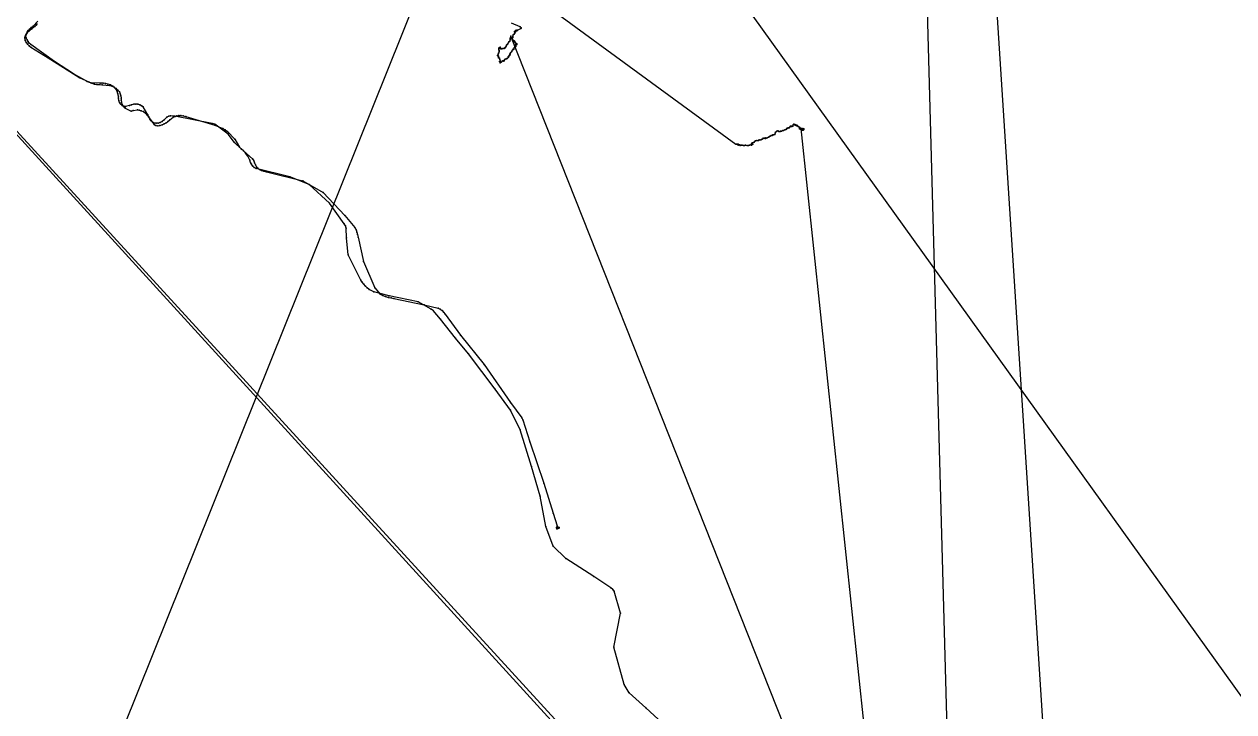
# Model space of a CAD drawing. Header units: metres. Extents: x 533996 to 558759, y 1823984 to 1869097.
# Drawn here: x 545317 to 553429, y 1841933 to 1846540 of the extents above; entities that cross this region are included whole.
import ezdxf

# ---------------------------------------------------------------- set-up
doc = ezdxf.new("R2010")
doc.units = ezdxf.units.M
doc.header["$MEASUREMENT"] = 0
doc.layers.add('Unknown Line Type', color=7, linetype='Continuous')
doc.layers.add('Unknown Point Feature', color=7, linetype='Continuous')

msp = doc.modelspace()

# ---------------------------------------------------------------- linework, layer by layer
at = {"layer": 'Unknown Line Type', "color": 4, "true_color": 0x00ffff}
for points in [[(558442.5, 1835128.9, 298.6), (534041.3, 1869090, 422.6)], [(536144.3, 1855925, 772.6), (550089.9, 1845735.2, 750.5), (550095.4, 1845737.3, 756.2), (550097.5, 1845735.6, 757.7), (550101.3, 1845735.6, 761), (550104.8, 1845735.5, 762.9), (550105.5, 1845729.9, 764.4), (550113.1, 1845731.5, 767.3), (550118, 1845728.1, 769.2), (550122.4, 1845729, 771.1), (550128.6, 1845730, 775.4), (550132.1, 1845729, 780.2), (550139.9, 1845727.2, 781.7), (550147.8, 1845728.2, 784.6), (550154.3, 1845729.6, 787), (550164.9, 1845728, 788.4), (550174.1, 1845726.7, 791.8), (550181.4, 1845728.6, 793.7), (550190.3, 1845730.7, 797.5), (550193.7, 1845733.9, 802.4), (550202.7, 1845735.3, 805.2), (550196.8, 1845742.5, 812), (550193.8, 1845737.4, 816.3), (550195, 1845730.6, 823), (550195.3, 1845730.3, 824), (550198.5, 1845734.8, 821.1), (550198.8, 1845741.5, 819.2), (550201.6, 1845745.7, 819.2), (550212, 1845750.7, 823), (550215.1, 1845753.4, 827.8), (550221.9, 1845758.6, 830.7), (550230.8, 1845761.8, 833.1), (550240.6, 1845760.5, 835), (550246.5, 1845765.3, 841.8), (550255.9, 1845765.5, 845.6), (550261.7, 1845768.3, 848), (550265.1, 1845769.6, 849.9), (550271.8, 1845776.2, 854.8), (550277, 1845775.1, 860), (550285.8, 1845778.8, 864.8), (550289.8, 1845776.9, 867.2), (550289.2, 1845774.7, 871.6), (550289, 1845776.3, 874.9), (550291.7, 1845776.2, 875.9), (550299.8, 1845778.1, 877.8), (550308.1, 1845783.4, 878.8), (550312, 1845786.2, 886), (550315.8, 1845786.8, 888.9), (550318.8, 1845789, 893.2), (550326, 1845793.3, 896.1), (550332.7, 1845794, 897.5), (550336.5, 1845799.9, 900.9), (550342.3, 1845798.9, 901.4), (550349.8, 1845802.1, 903.8), (550352.6, 1845810, 908.1), (550354.3, 1845816, 911.5), (550363.1, 1845823.3, 914.3), (550370, 1845825.1, 917.2), (550374.8, 1845824, 918.2), (550378.2, 1845821.3, 918.2), (550386.4, 1845820.8, 918.2), (550388.5, 1845823.8, 920.1), (550395.8, 1845824, 921.1), (550404.2, 1845827.3, 918.7), (550409.8, 1845828.9, 918.2), (550418.5, 1845831.8, 920.1), (550425.1, 1845835.2, 919.6), (550428.9, 1845837.9, 921.1), (550433.9, 1845842.6, 924.9), (550440.2, 1845845.1, 928.3), (550438.1, 1845843.2, 933.6), (550446.3, 1845846.8, 934.5), (550452.1, 1845850.1, 937.4), (550456.7, 1845855.9, 940.8), (550462.5, 1845854.8, 942.7), (550464.7, 1845854.8, 942.7), (550463.8, 1845856.3, 944.6), (550461.7, 1845855.9, 947), (550463.5, 1845856, 946.6), (550469.1, 1845856.2, 949), (550471.8, 1845857.9, 949.4), (550472.4, 1845859.5, 949), (550474.1, 1845866.2, 951.8), (550477.3, 1845870.2, 953.3), (550482.5, 1845868.7, 955.2), (550484.6, 1845868.7, 956.2), (550487.1, 1845864.3, 956.2), (550489.1, 1845866.7, 956.7), (550494.6, 1845862.4, 958.1), (550498.6, 1845862.9, 958.6), (550501, 1845861.6, 960.5), (550498.2, 1845859.8, 958.6), (550504.4, 1845857, 960), (550505.6, 1845856.9, 960.5), (550508.7, 1845852.2, 961.5), (550516.8, 1845849.3, 962.4), (550524.1, 1845843.8, 963.4), (550525.6, 1845842.8, 963.9), (550531.1, 1845839.4, 964.3), (550533.3, 1845834.5, 965.3), (550531.9, 1845837.1, 962.9), (550532.5, 1845837.2, 962.9), (550532.3, 1845836.1, 961.5), (550535.5, 1845837.7, 960.5), (550533.3, 1845836.4, 958.1), (550532.8, 1845836.2, 962.4), (550533.7, 1845837.4, 962.9), (550537.7, 1845840.8, 962.9), (550538.4, 1845840.4, 962.9), (550545.2, 1845838.9, 963.4), (550544.6, 1845835.3, 963.4), (550540.8, 1845830.6, 962.9), (550537.9, 1845830.8, 962.9), (550535.6, 1845830.5, 962.9), (550526.3, 1845832.6, 964.3), (550516.3, 1845838.9, 963.9), (550517.2, 1845842.2, 964.8), (550519.9, 1845841.3, 964.8), (550522.9, 1845840.6, 965.3), (550523.5, 1845840.4, 965.8), (550524, 1845840, 965.8), (550523.9, 1845839.9, 965.3), (550520.6, 1845842.3, 965.8), (550521.4, 1845842.7, 964.8), (550524.2, 1845842.2, 965.3), (550521.3, 1845841.8, 964.3), (550520.2, 1845840.6, 965.8), (550520, 1845840.3, 964.8), (550519.1, 1845840.8, 966.3), (550519.7, 1845841.5, 964.3), (550520.9, 1845842.4, 964.8), (550521.9, 1845841.6, 964.3), (550521.9, 1845841.5, 962.4), (550521.9, 1845842.3, 961.5), (550522.6, 1845841.6, 962.9), (550522.6, 1845842.2, 961.9), (550522.5, 1845841.4, 962.4), (550522.3, 1845841, 963.4), (550524.1, 1845840.2, 963.9), (550524.8, 1845840.4, 964.8), (551246.4, 1839005.9, 961)], [(539005.1, 1852659.7, 613), (551571.7, 1838939.3, 400.5)], [(551357.7, 1839129.4, 400), (539007.3, 1852656.4, 604.8)], [(551695.9, 1848840.4, 539), (553294.3, 1824054.2, 442.3)], [(551584.8, 1838962.9, 409.7), (551324.1, 1848508.2, 425)], [(548045.7, 1846963.5, 480.3), (543125.2, 1834730.5, 210.2)], [(545403.8, 1846545.5, 504.8), (545396.4, 1846534.6, 504.4), (545387.4, 1846525.7, 504.4), (545377.8, 1846517.1, 504.4), (545368.1, 1846509.1, 504.4), (545337.3, 1846481.4, 503.9), (545332, 1846475.3, 503.9), (545327.6, 1846468.2, 503.4), (545324.2, 1846460.4, 503.4), (545322.1, 1846452, 503.4), (545321.1, 1846442.1, 503.4), (545323.2, 1846430.8, 503.4), (545329.7, 1846418.1, 503.4), (545338.7, 1846406.7, 503.4), (545349.6, 1846396.2, 502.9), (545360.8, 1846386.6, 502.4), (545476.5, 1846315, 502), (545689.7, 1846181, 502), (545770.8, 1846144, 502.4), (545787.4, 1846139, 502.4), (545804.8, 1846136.4, 502.4), (545821.8, 1846135.2, 502), (545839.2, 1846134.7, 501.5), (545891, 1846130.2, 501.5), (545906.6, 1846125.2, 501), (545920.8, 1846117.6, 500.5), (545933.8, 1846108.3, 500), (545945.5, 1846097.9, 500), (545955, 1846086.6, 500), (545961.3, 1846073.9, 499.5), (545964.8, 1846060.1, 499.5), (545966.3, 1846045.5, 499.5), (545967.2, 1846030.8, 499.5), (545968.9, 1846016.7, 500), (545972.5, 1846004.3, 499.5), (545978.2, 1845994, 499.5), (545985.6, 1845985.6, 499.5), (545993.4, 1845978.2, 499.5), (546033.9, 1845957.5, 499.1), (546046.9, 1845961.4, 498.6), (546076.4, 1845967.1, 497.6), (546088.3, 1845964.5, 497.1), (546101.2, 1845959.7, 496.7), (546116.8, 1845954.3, 495.7), (546129.2, 1845944.2, 494.7), (546139.9, 1845931.9, 493.8), (546150.4, 1845919.4, 493.3), (546160.1, 1845906.2, 492.3), (546189.2, 1845869.1, 490.9), (546200.7, 1845861.9, 490.4), (546213.5, 1845859.5, 490.4), (546227.4, 1845861.7, 489.9), (546241.3, 1845865.4, 489.5), (546255.1, 1845871.8, 489), (546268.4, 1845879.3, 488.5), (546280.8, 1845889.1, 488), (546292.5, 1845899.5, 487.5), (546316.9, 1845917, 486.6), (546329.1, 1845922.5, 486.6), (546341.4, 1845926.2, 486.1), (546354.2, 1845928.4, 486.1), (546367.5, 1845929.4, 486.1), (546383, 1845927.2, 486.6), (546400, 1845922.7, 486.6), (546595.6, 1845863.5, 490.4), (546648.2, 1845842.1, 490.4), (546664.8, 1845831.9, 490.9), (546680.2, 1845820.6, 490.9), (546728.6, 1845769.9, 489.9), (546761.8, 1845715.7, 489.5), (546772.4, 1845704.7, 489.5), (546847.2, 1845638.7, 489.5), (546856.2, 1845625.6, 489.5), (546862.2, 1845611.7, 489), (546867.8, 1845597.6, 489), (546874.8, 1845585, 489), (546884, 1845574.6, 488.5), (546895.6, 1845566.6, 488.5), (546909.1, 1845560.1, 488.5), (546924.7, 1845555.3, 488.5), (546942.1, 1845551.7, 488.5), (547186.5, 1845491, 489.5), (547321.2, 1845411.3, 490.9), (547468, 1845258.8, 488.5), (547535.2, 1845177.9, 486.6), (547542.4, 1845162.5, 486.6), (547547.7, 1845147.2, 486.6), (547551.9, 1845131, 486.1), (547555.4, 1845114.1, 486.1), (547592.9, 1844950.2, 484.6), (547667.9, 1844774.1, 487), (547705.1, 1844731.6, 487.5), (547722.2, 1844722.8, 487.5), (547740.5, 1844715.6, 487.5), (547759.3, 1844709.9, 488), (547777.8, 1844705.9, 488), (547796.2, 1844702.4, 488), (547998.1, 1844659.5, 490.4), (548092.1, 1844638.2, 490.9), (548107, 1844631.3, 490.9), (548119, 1844622.3, 490.9), (548129.8, 1844610.9, 490.9), (548140, 1844597.9, 490.4), (548243, 1844456.2, 489.5), (548400.8, 1844260.1, 491.4), (548578.3, 1844005.8, 499.1), (548653.4, 1843902.5, 498.6), (548661, 1843889.6, 498.6), (548706.9, 1843742, 497.6), (548800.7, 1843465.1, 495.7), (548864, 1843264.5, 495.7), (548890.9, 1843178.4, 498.1), (548896.1, 1843160.9, 501.5), (548895.3, 1843166.5, 514.4), (548896.5, 1843167, 517.8), (548897.2, 1843165.9, 522.1), (548897.2, 1843164.9, 521.7), (548895.8, 1843163.6, 521.2), (548894, 1843163.3, 522.1), (548894, 1843163.5, 519.2), (548895.1, 1843164.1, 520.2), (548894.6, 1843163.3, 521.2), (548896.6, 1843163.8, 517.8), (548895.3, 1843164.9, 519.7), (548893.3, 1843166, 520.2), (548894, 1843163.7, 522.1), (548894.5, 1843164.4, 521.7), (548894.9, 1843163.8, 523.1), (548893, 1843164.5, 524.1), (548896.2, 1843163.9, 527.9), (548897.4, 1843164.5, 524.5), (548895.3, 1843164.6, 517.3), (548895.9, 1843164.3, 514.9), (548893.1, 1843163.5, 510.6), (548895.4, 1843164.9, 507.7), (548897.1, 1843165.4, 508.2), (548896.7, 1843164.7, 509.6), (548897.2, 1843165.5, 508.2), (548896.6, 1843165.3, 508.7), (548897.2, 1843165.5, 513), (548899.3, 1843166, 515.4), (548898.9, 1843165.4, 517.8), (548897.7, 1843166, 519.2), (548897.6, 1843165.1, 521.2), (548898.6, 1843164.7, 519.7), (548900.1, 1843164.7, 521.2), (548903, 1843163.6, 523.1), (548905.4, 1843164.4, 523.6), (548904.8, 1843165.4, 523.6), (548903.2, 1843164.6, 525), (548905.1, 1843165.4, 524.5), (548905.5, 1843167.4, 521.2), (548901.6, 1843165.4, 520.2), (548899.7, 1843165.6, 517.8), (548900.3, 1843166.5, 516.8), (548899.7, 1843166.9, 518.3), (548901.4, 1843167, 519.2), (548900.2, 1843167, 518.3), (548899.5, 1843166.9, 517.3), (548900.1, 1843167.6, 516.4), (548894.1, 1843166.6, 516.8), (548889.3, 1843168.2, 516.4), (548894.3, 1843167.3, 514.4), (548893.9, 1843166.2, 515.9), (548896.6, 1843165.4, 516.4), (548893.8, 1843164.4, 516.8), (548894.1, 1843164.8, 517.8), (548893.2, 1843164.6, 519.7), (548894.7, 1843164.4, 520.2), (548897.8, 1843164.8, 521.7), (548894, 1843164.1, 522.1), (548892.2, 1843165.9, 522.1), (548891.3, 1843166.3, 523.6), (548895.3, 1843164.5, 523.6), (548900.1, 1843165.8, 525.5), (548905.1, 1843165.5, 531.3), (548901.8, 1843164.4, 531.3), (548902.6, 1843166.1, 530.3), (548900, 1843165.9, 529.3), (548903.9, 1843167.6, 528.9), (548899.9, 1843165.4, 527.9), (548895.4, 1843165.8, 526.5), (548894.8, 1843165.5, 524.5), (548896.4, 1843167, 524.1), (548897.4, 1843167.6, 525), (548896.6, 1843167.5, 527.4), (548894.6, 1843165.9, 525.5), (548891.8, 1843165.6, 522.6), (548892.2, 1843166.6, 524.1), (548894.9, 1843165.7, 524.5), (548893.1, 1843166.2, 521.7), (548896.1, 1843164.9, 523.1), (548895.1, 1843167.7, 521.2), (548893.9, 1843168.9, 520.2), (548895.1, 1843168.4, 517.8), (548897.4, 1843166, 520.7), (548898.7, 1843166.1, 521.7), (548899.6, 1843166.4, 517.3), (548897.7, 1843166.3, 516.8), (548895.6, 1843165.3, 519.7), (548896, 1843164.8, 517.3), (548895.6, 1843165.1, 515.4), (548894.1, 1843164.1, 515.4), (548895.3, 1843165.3, 515.9), (548893.4, 1843165.3, 513.5), (548889.9, 1843165.1, 513), (548886, 1843164.8, 513), (548888, 1843165.9, 514.4), (548886, 1843165.3, 513), (548891.2, 1843165.9, 511.6), (548896.2, 1843168.4, 513.5), (548895.6, 1843168.7, 513.5), (548895.7, 1843167.7, 514.9), (548894.9, 1843169, 514.4), (548892.9, 1843168.8, 514), (548895.6, 1843169.1, 505.8), (548893.4, 1843170.9, 503.9), (548889.1, 1843170.8, 504.8), (548893.5, 1843168.5, 504.8), (548893.7, 1843168.8, 505.3), (548893, 1843168.1, 508.2), (548893.1, 1843167.5, 509.2), (548892.7, 1843168.1, 507.2), (548889.9, 1843167.8, 509.2), (548890.4, 1843167.4, 513), (548890, 1843166.9, 512.5), (548891.8, 1843167.8, 510.1), (548893.8, 1843166.6, 511.6), (548895, 1843167.6, 509.2), (548893.8, 1843166, 511.6), (548897.3, 1843167, 510.6), (548898.7, 1843168.5, 504.4), (548902.9, 1843164.9, 508.2), (548900.5, 1843167.6, 501), (548897.8, 1843169.4, 486.1), (548902.2, 1843165, 494.3), (548900.6, 1843165.6, 498.1), (548898.2, 1843167.1, 499.5), (548895.7, 1843168.5, 506.3), (548893.4, 1843167.7, 510.6), (548892, 1843168.2, 517.3), (548891.6, 1843166.4, 522.6), (548890.1, 1843166.6, 530.8), (548889.1, 1843162, 526.9), (548889.4, 1843164.4, 530.3), (548891.5, 1843164.3, 532.2), (548891.6, 1843164.3, 532.2), (548889.3, 1843163.6, 531.3), (548892.9, 1843162.9, 527.9), (548891.2, 1843164.8, 526.9), (548891.4, 1843159.1, 526.9), (548891.5, 1843162.4, 527.9), (548889.5, 1843159.1, 525.5), (548890.2, 1843163.4, 527.9), (548891, 1843163.5, 528.4), (548889.7, 1843162.9, 527.4), (548889.7, 1843161.1, 526), (548892.6, 1843164, 526.5), (548891.9, 1843166.1, 527.4), (548889.6, 1843166.5, 526.5), (548887.2, 1843167.6, 524.5), (548889.1, 1843165.5, 528.4), (548892.1, 1843163.1, 528.4), (548891.4, 1843166.9, 524.1), (548892.7, 1843165.6, 523.1), (548892.2, 1843166.2, 522.1), (548894.6, 1843164.6, 519.2), (548891.3, 1843165.8, 519.7), (548890.1, 1843165.9, 516.8), (548892.5, 1843166.1, 513.5), (548893.9, 1843164.9, 511.6), (548893.2, 1843165.2, 516.4), (548889.7, 1843166.2, 516.4), (548890.8, 1843166.5, 514.4), (548889.3, 1843168.5, 513.5), (548891, 1843167.9, 514.4), (548894, 1843165.9, 516.4), (548892.8, 1843164.8, 520.2), (548892.3, 1843167.8, 516.8), (548893.2, 1843166.9, 515.4), (548892.9, 1843165.5, 519.7)], [(549679.8, 1841780.6, 925.9), (549484.8, 1841959.5, 924.5), (549373.3, 1842060.7, 924), (549340.4, 1842115, 924), (549270.3, 1842366.4, 923), (549314.8, 1842592.8, 810), (549273.8, 1842741.1, 770.2), (549263.7, 1842751.9, 769.7), (549251.8, 1842762.5, 769.7), (549135.9, 1842840.1, 712), (548949.2, 1842960.6, 651.4), (548863.8, 1843043.5, 646.6), (548815.9, 1843175.3, 635.6), (548776.4, 1843377.5, 619.7), (548718.8, 1843577.1, 601.9), (548641.9, 1843822.3, 588.5), (548577.5, 1843953.5, 582.2), (548474.6, 1844093.8, 576.9), (548295.9, 1844332.4, 572.1), (548209.9, 1844436.2, 565.9), (548108.8, 1844562.8, 562), (548059.3, 1844622.5, 561.1), (548046.8, 1844631.7, 560.6), (547958.7, 1844679.6, 560.6), (547765.1, 1844720.1, 558.7), (547661.6, 1844746.3, 556.7), (547630.8, 1844763.1, 556.3), (547617.8, 1844773.5, 555.8), (547605.5, 1844785.2, 555.3), (547594.1, 1844798, 555.3), (547583.6, 1844811.5, 555.8), (547574, 1844825.4, 555.3), (547490.1, 1844994.3, 554.8), (547479.1, 1845107.9, 550.5), (547477.1, 1845174.3, 548.1), (547470.5, 1845188.5, 547.6), (547462.5, 1845203.3, 547.1), (547363.7, 1845340.5, 539.4), (547228.8, 1845466.8, 533.7), (547099.2, 1845516.4, 530.3), (546873.1, 1845572.8, 527.4), (546860, 1845580.7, 526.9), (546849.4, 1845589.9, 526.5), (546841.6, 1845601.3, 526), (546835.1, 1845614.1, 526), (546830.2, 1845628.4, 525.5), (546817.1, 1845655.7, 525), (546808.4, 1845668.1, 524.5), (546798.3, 1845680.2, 524.5), (546786.6, 1845691.9, 524.1), (546774.3, 1845703.2, 523.6), (546726.7, 1845748.5, 522.6), (546684.7, 1845804.1, 521.7), (546595.4, 1845869.6, 520.2), (546576.3, 1845874.3, 520.2), (546326.2, 1845924.9, 517.8), (546298.8, 1845926.2, 517.3), (546285.9, 1845923.4, 516.8), (546273.7, 1845916.8, 516.8), (546252.5, 1845897.9, 516.4), (546241.3, 1845888.3, 516.4), (546228.9, 1845881.5, 515.9), (546215.9, 1845877.1, 515.9), (546202.1, 1845875.9, 515.9), (546189, 1845877.7, 515.4), (546177.6, 1845883.2, 514.9), (546167.9, 1845892.7, 514.9), (546160.1, 1845904.7, 514.4), (546153.6, 1845918.5, 514), (546147, 1845932.8, 514), (546113.7, 1845985.5, 513.5), (546103.1, 1845994.2, 513.5), (546091.4, 1846000.7, 513.5), (546078.6, 1846004.3, 513.5), (546065.2, 1846005.4, 513), (546051.4, 1846003.6, 513), (546037.1, 1845999.6, 513), (546022.9, 1845995.1, 513), (545996.5, 1845988.8, 513), (545984.6, 1845989.8, 513), (545973.9, 1845995.1, 513), (545964.2, 1846004.5, 512.5), (545957, 1846016.2, 512.5), (545952.5, 1846029.4, 512), (545950.1, 1846043.6, 512), (545948.3, 1846058.6, 512), (545945.6, 1846073.9, 511.6), (545940.5, 1846088.7, 511.6), (545932.9, 1846102.3, 511.1), (545910.4, 1846126, 511.1), (545894.9, 1846133.1, 511.1), (545878.5, 1846138.8, 510.6), (545862.2, 1846142.2, 510.6), (545846.5, 1846144, 510.6), (545831.2, 1846144.9, 510.1), (545763.5, 1846148, 509.6), (545751.5, 1846151, 509.6), (545740.1, 1846155.6, 509.6), (545646.9, 1846207.7, 508.7), (545520.9, 1846289.5, 508.2), (545361.5, 1846403.9, 507.7), (545351.2, 1846413.6, 507.2), (545342.6, 1846424.4, 507.2), (545335.7, 1846435.9, 507.2), (545330.9, 1846448.4, 506.8), (545328.9, 1846461.4, 506.8), (545330.6, 1846473.9, 506.8), (545335.9, 1846485.9, 506.8), (545343.7, 1846496.9, 506.8), (545353.3, 1846507.2, 506.3), (545364.3, 1846517.2, 506.3), (545375.9, 1846527.6, 506.3), (545408.4, 1846559.6, 506.3)], [(551571.4, 1838918.5, 423.6), (548580.4, 1846459.8, 461.1), (548576, 1846446.6, 514), (548576.9, 1846443.2, 510.6), (548576.8, 1846440, 505.3), (548576.3, 1846436.1, 502), (548574.9, 1846434.6, 501), (548572.8, 1846426.8, 498.6), (548567, 1846421.3, 498.1), (548564.1, 1846417.6, 497.6), (548559.7, 1846408.7, 497.6), (548554.7, 1846404.3, 498.1), (548551.5, 1846399, 498.6), (548548.7, 1846393.3, 498.1), (548546.4, 1846387.5, 497.6), (548544.4, 1846385.2, 496.7), (548541.8, 1846381.4, 496.7), (548541.2, 1846380.7, 496.7), (548536.3, 1846377.4, 495.7), (548534.5, 1846377.3, 496.7), (548534.7, 1846378.1, 497.6), (548527.1, 1846378.2, 497.6), (548520.5, 1846375.7, 496.2), (548516.2, 1846376.3, 496.2), (548513.2, 1846374.6, 496.2), (548509.1, 1846381.3, 495.2), (548508.8, 1846385.6, 494.3), (548508.7, 1846385.7, 495.2), (548503.8, 1846381.8, 492.8), (548502.9, 1846381.6, 492.3), (548500.4, 1846378.6, 490.9), (548500.4, 1846376.7, 490.9), (548499.1, 1846373.3, 490.9), (548499.1, 1846368.9, 489), (548501.5, 1846363.9, 489.9), (548501.8, 1846358.3, 490.4), (548499.1, 1846348.3, 490.4), (548498.7, 1846345.8, 490.4), (548494.9, 1846339.1, 490.4), (548492.2, 1846330.1, 489.9), (548491.8, 1846330.1, 490.4), (548492.5, 1846330.5, 489.9), (548494.2, 1846328.5, 490.4), (548497.1, 1846326.5, 490.4), (548498, 1846322.4, 489.9), (548498.7, 1846314.2, 489.5), (548498.2, 1846314.3, 489.9), (548503.5, 1846311.9, 489.5), (548507.3, 1846304.5, 489), (548507.4, 1846304.5, 489), (548507.7, 1846293.1, 489.9), (548503.9, 1846289.5, 488), (548508, 1846288.6, 487.5), (548507.7, 1846280.9, 487.5), (548511.7, 1846284, 485.1), (548514.9, 1846286.8, 485.1), (548515.5, 1846286.3, 486.1), (548512, 1846283.2, 490.9), (548523.2, 1846293.3, 491.9), (548526.1, 1846293.6, 489.9), (548533.8, 1846293.2, 488), (548534.9, 1846296.4, 488), (548541, 1846302.6, 487), (548542.6, 1846304.8, 487.5), (548550, 1846307.3, 489), (548552.1, 1846308.3, 489), (548553.9, 1846310, 489), (548556.2, 1846311.3, 489.5), (548561.4, 1846317.6, 490.9), (548562.9, 1846321, 490.4), (548564.5, 1846320.2, 491.4), (548564.5, 1846323, 491.4), (548570.2, 1846328.5, 490.9), (548569.8, 1846331.3, 491.9), (548573.8, 1846338.5, 491.9), (548574.1, 1846338.4, 491.9), (548574.8, 1846333.9, 492.3), (548573.4, 1846337.3, 494.3), (548572.8, 1846338.9, 494.7), (548576.5, 1846344.3, 495.2), (548581.1, 1846351, 495.2), (548586.6, 1846357.1, 495.7), (548586.3, 1846358.6, 496.7), (548588.1, 1846359.7, 497.6), (548593.9, 1846367.6, 501.5), (548595.9, 1846372.2, 501.5), (548601, 1846371.9, 500.5), (548599.6, 1846373.3, 500.5), (548602.5, 1846381.1, 502), (548604.5, 1846384.9, 502.4), (548608.7, 1846388.8, 503.9), (548607.8, 1846391.7, 505.8), (548611.7, 1846396, 508.2), (548613.2, 1846394.9, 508.2), (548613.3, 1846390.1, 506.8), (548613.8, 1846390.2, 506.3), (548614.3, 1846391.9, 505.8), (548610.5, 1846397, 505.8), (548612.2, 1846402.4, 507.2), (548614.1, 1846403.4, 507.7), (548619.1, 1846404.8, 507.7), (548620.5, 1846405, 506.8), (548618.9, 1846404.6, 505.8), (548621.6, 1846408.1, 506.3), (548618.5, 1846408.8, 506.3), (548616.5, 1846410.5, 506.3), (548613.7, 1846412.3, 506.3), (548610.3, 1846419.1, 506.8), (548608.5, 1846418.3, 506.8), (548604.6, 1846421.5, 506.3), (548604.7, 1846425.6, 504.8), (548605.2, 1846426.6, 503.4), (548604.9, 1846426.5, 503.4), (548602.1, 1846428, 505.3), (548597.4, 1846430.7, 505.8), (548590.3, 1846436.3, 505.8), (548591.1, 1846438.1, 505.3), (548589.1, 1846445.6, 506.3), (548588.5, 1846447.7, 506.8), (548585, 1846448.5, 510.1), (548588.7, 1846445.6, 512), (548592.2, 1846448.2, 512.5), (548593.1, 1846450.1, 512.5), (548593.1, 1846454, 513), (548594.7, 1846458.9, 514), (548595.9, 1846468.7, 512), (548596.1, 1846469, 511.6), (548602, 1846473, 510.1), (548605.7, 1846477.8, 511.6), (548607, 1846480, 512.5), (548609, 1846486, 512.5), (548605.2, 1846491, 512.5), (548605.4, 1846491.3, 512), (548605.5, 1846489.6, 511.6), (548610.6, 1846488.7, 512.5), (548610.1, 1846488.6, 513.5), (548608.5, 1846489.7, 514), (548612.6, 1846496.4, 518.8), (548615.6, 1846499.8, 519.2), (548616.3, 1846499.5, 519.7), (548620.5, 1846498.3, 520.2), (548621.2, 1846495.2, 523.6), (548624.2, 1846499.6, 526), (548648.5, 1846512.2, 522.6), (548649.6, 1846513.4, 518.3), (548650.1, 1846514.5, 520.7), (548649.4, 1846516, 524.5), (548643.5, 1846523.2, 524.5), (548583.8, 1846547.1, 522.6)]]:
    msp.add_polyline3d(points, dxfattribs=at)
at = {"layer": 'Unknown Point Feature'}
for p in [(545396.4, 1846534.6, 504.4), (545322.1, 1846452, 503.4), (545324.2, 1846460.4, 503.4), (545327.6, 1846468.2, 503.4), (545328.9, 1846461.4, 506.8), (545330.6, 1846473.9, 506.8), (545330.9, 1846448.4, 506.8), (545332, 1846475.3, 503.9), (545335.9, 1846485.9, 506.8), (545337.3, 1846481.4, 503.9), (545343.7, 1846496.9, 506.8), (545353.3, 1846507.2, 506.3), (545364.3, 1846517.2, 506.3), (545368.1, 1846509.1, 504.4), (545375.9, 1846527.6, 506.3), (545377.8, 1846517.1, 504.4), (545387.4, 1846525.7, 504.4), (548580.4, 1846459.8, 461.1), (548585, 1846448.5, 510.1), (548588.5, 1846447.7, 506.8), (548592.2, 1846448.2, 512.5), (548593.1, 1846454, 513), (548593.1, 1846450.1, 512.5), (548594.7, 1846458.9, 514), (548595.9, 1846468.7, 512), (548596.1, 1846469, 511.6), (548602, 1846473, 510.1), (548605.2, 1846491, 512.5), (548605.4, 1846491.3, 512), (548605.5, 1846489.6, 511.6), (548605.7, 1846477.8, 511.6), (548607, 1846480, 512.5), (548608.5, 1846489.7, 514), (548609, 1846486, 512.5), (548610.1, 1846488.6, 513.5), (548610.6, 1846488.7, 512.5), (548612.6, 1846496.4, 518.8), (548615.6, 1846499.8, 519.2), (548616.3, 1846499.5, 519.7), (548620.5, 1846498.3, 520.2), (548621.2, 1846495.2, 523.6), (548624.2, 1846499.6, 526), (548643.5, 1846523.2, 524.5), (548648.5, 1846512.2, 522.6), (548649.4, 1846516, 524.5), (548649.6, 1846513.4, 518.3), (548650.1, 1846514.5, 520.7), (545321.1, 1846442.1, 503.4), (545323.2, 1846430.8, 503.4), (545329.7, 1846418.1, 503.4), (545335.7, 1846435.9, 507.2), (545338.7, 1846406.7, 503.4), (545342.6, 1846424.4, 507.2), (545349.6, 1846396.2, 502.9), (545351.2, 1846413.6, 507.2), (545360.8, 1846386.6, 502.4), (545361.5, 1846403.9, 507.7), (548499.1, 1846373.3, 490.9), (548499.1, 1846368.9, 489), (548500.4, 1846378.6, 490.9), (548500.4, 1846376.7, 490.9), (548502.9, 1846381.6, 492.3), (548503.8, 1846381.8, 492.8), (548508.7, 1846385.7, 495.2), (548508.8, 1846385.6, 494.3), (548509.1, 1846381.3, 495.2), (548513.2, 1846374.6, 496.2), (548516.2, 1846376.3, 496.2), (548520.5, 1846375.7, 496.2), (548527.1, 1846378.2, 497.6), (548534.5, 1846377.3, 496.7), (548534.7, 1846378.1, 497.6), (548536.3, 1846377.4, 495.7), (548541.2, 1846380.7, 496.7), (548541.8, 1846381.4, 496.7), (548544.4, 1846385.2, 496.7), (548546.4, 1846387.5, 497.6), (548548.7, 1846393.3, 498.1), (548551.5, 1846399, 498.6), (548554.7, 1846404.3, 498.1), (548559.7, 1846408.7, 497.6), (548564.1, 1846417.6, 497.6), (548567, 1846421.3, 498.1), (548572.8, 1846426.8, 498.6), (548574.9, 1846434.6, 501), (548576, 1846446.6, 514), (548576.3, 1846436.1, 502), (548576.8, 1846440, 505.3), (548576.9, 1846443.2, 510.6), (548588.7, 1846445.6, 512), (548589.1, 1846445.6, 506.3), (548590.3, 1846436.3, 505.8), (548591.1, 1846438.1, 505.3), (548593.9, 1846367.6, 501.5), (548595.9, 1846372.2, 501.5), (548597.4, 1846430.7, 505.8), (548599.6, 1846373.3, 500.5), (548601, 1846371.9, 500.5), (548602.1, 1846428, 505.3), (548602.5, 1846381.1, 502), (548604.5, 1846384.9, 502.4), (548604.6, 1846421.5, 506.3), (548604.7, 1846425.6, 504.8), (548604.9, 1846426.5, 503.4), (548605.2, 1846426.6, 503.4), (548607.8, 1846391.7, 505.8), (548608.5, 1846418.3, 506.8), (548608.7, 1846388.8, 503.9), (548610.3, 1846419.1, 506.8), (548610.5, 1846397, 505.8), (548611.7, 1846396, 508.2), (548612.2, 1846402.4, 507.2), (548613.2, 1846394.9, 508.2), (548613.3, 1846390.1, 506.8), (548613.7, 1846412.3, 506.3), (548613.8, 1846390.2, 506.3), (548614.1, 1846403.4, 507.7), (548614.3, 1846391.9, 505.8), (548616.5, 1846410.5, 506.3), (548618.5, 1846408.8, 506.3), (548618.9, 1846404.6, 505.8), (548619.1, 1846404.8, 507.7), (548620.5, 1846405, 506.8), (548621.6, 1846408.1, 506.3), (545476.5, 1846315, 502), (545520.9, 1846289.5, 508.2), (548491.8, 1846330.1, 490.4), (548492.2, 1846330.1, 489.9), (548492.5, 1846330.5, 489.9), (548494.2, 1846328.5, 490.4), (548494.9, 1846339.1, 490.4), (548497.1, 1846326.5, 490.4), (548498, 1846322.4, 489.9), (548498.2, 1846314.3, 489.9), (548498.7, 1846345.8, 490.4), (548498.7, 1846314.2, 489.5), (548499.1, 1846348.3, 490.4), (548501.5, 1846363.9, 489.9), (548501.8, 1846358.3, 490.4), (548503.5, 1846311.9, 489.5), (548503.9, 1846289.5, 488), (548507.3, 1846304.5, 489), (548507.4, 1846304.5, 489), (548507.7, 1846293.1, 489.9), (548508, 1846288.6, 487.5), (548514.9, 1846286.8, 485.1), (548515.5, 1846286.3, 486.1), (548523.2, 1846293.3, 491.9), (548526.1, 1846293.6, 489.9), (548533.8, 1846293.2, 488), (548534.9, 1846296.4, 488), (548541, 1846302.6, 487), (548542.6, 1846304.8, 487.5), (548550, 1846307.3, 489), (548552.1, 1846308.3, 489), (548553.9, 1846310, 489), (548556.2, 1846311.3, 489.5), (548561.4, 1846317.6, 490.9), (548562.9, 1846321, 490.4), (548564.5, 1846323, 491.4), (548564.5, 1846320.2, 491.4), (548569.8, 1846331.3, 491.9), (548570.2, 1846328.5, 490.9), (548572.8, 1846338.9, 494.7), (548573.4, 1846337.3, 494.3), (548573.8, 1846338.5, 491.9), (548574.1, 1846338.4, 491.9), (548574.8, 1846333.9, 492.3), (548576.5, 1846344.3, 495.2), (548581.1, 1846351, 495.2), (548586.3, 1846358.6, 496.7), (548586.6, 1846357.1, 495.7), (548588.1, 1846359.7, 497.6), (545646.9, 1846207.7, 508.7), (548507.7, 1846280.9, 487.5), (548511.7, 1846284, 485.1), (548512, 1846283.2, 490.9), (545689.7, 1846181, 502), (545740.1, 1846155.6, 509.6), (545751.5, 1846151, 509.6), (545763.5, 1846148, 509.6), (545770.8, 1846144, 502.4), (545787.4, 1846139, 502.4), (545804.8, 1846136.4, 502.4), (545821.8, 1846135.2, 502), (545831.2, 1846144.9, 510.1), (545839.2, 1846134.7, 501.5), (545846.5, 1846144, 510.6), (545862.2, 1846142.2, 510.6), (545878.5, 1846138.8, 510.6), (545891, 1846130.2, 501.5), (545894.9, 1846133.1, 511.1), (545906.6, 1846125.2, 501), (545910.4, 1846126, 511.1), (545920.8, 1846117.6, 500.5), (545932.9, 1846102.3, 511.1), (545933.8, 1846108.3, 500), (545940.5, 1846088.7, 511.6), (545945.5, 1846097.9, 500), (545945.6, 1846073.9, 511.6), (545948.3, 1846058.6, 512), (545950.1, 1846043.6, 512), (545955, 1846086.6, 500), (545961.3, 1846073.9, 499.5), (545964.8, 1846060.1, 499.5), (545966.3, 1846045.5, 499.5), (545952.5, 1846029.4, 512), (545957, 1846016.2, 512.5), (545964.2, 1846004.5, 512.5), (545967.2, 1846030.8, 499.5), (545968.9, 1846016.7, 500), (545972.5, 1846004.3, 499.5), (545973.9, 1845995.1, 513), (545978.2, 1845994, 499.5), (545984.6, 1845989.8, 513), (545985.6, 1845985.6, 499.5), (545993.4, 1845978.2, 499.5), (545996.5, 1845988.8, 513), (546022.9, 1845995.1, 513), (546037.1, 1845999.6, 513), (546046.9, 1845961.4, 498.6), (546051.4, 1846003.6, 513), (546065.2, 1846005.4, 513), (546076.4, 1845967.1, 497.6), (546078.6, 1846004.3, 513.5), (546088.3, 1845964.5, 497.1), (546091.4, 1846000.7, 513.5), (546103.1, 1845994.2, 513.5), (546113.7, 1845985.5, 513.5), (546033.9, 1845957.5, 499.1), (546101.2, 1845959.7, 496.7), (546116.8, 1845954.3, 495.7), (546129.2, 1845944.2, 494.7), (546139.9, 1845931.9, 493.8), (546147, 1845932.8, 514), (546150.4, 1845919.4, 493.3), (546153.6, 1845918.5, 514), (546160.1, 1845906.2, 492.3), (546160.1, 1845904.7, 514.4), (546167.9, 1845892.7, 514.9), (546177.6, 1845883.2, 514.9), (546228.9, 1845881.5, 515.9), (546241.3, 1845888.3, 516.4), (546252.5, 1845897.9, 516.4), (546268.4, 1845879.3, 488.5), (546273.7, 1845916.8, 516.8), (546280.8, 1845889.1, 488), (546285.9, 1845923.4, 516.8), (546292.5, 1845899.5, 487.5), (546298.8, 1845926.2, 517.3), (546316.9, 1845917, 486.6), (546326.2, 1845924.9, 517.8), (546329.1, 1845922.5, 486.6), (546341.4, 1845926.2, 486.1), (546354.2, 1845928.4, 486.1), (546367.5, 1845929.4, 486.1), (546383, 1845927.2, 486.6), (546400, 1845922.7, 486.6), (546189, 1845877.7, 515.4), (546189.2, 1845869.1, 490.9), (546200.7, 1845861.9, 490.4), (546202.1, 1845875.9, 515.9), (546213.5, 1845859.5, 490.4), (546215.9, 1845877.1, 515.9), (546227.4, 1845861.7, 489.9), (546241.3, 1845865.4, 489.5), (546255.1, 1845871.8, 489), (546576.3, 1845874.3, 520.2), (546595.4, 1845869.6, 520.2), (546595.6, 1845863.5, 490.4), (546648.2, 1845842.1, 490.4), (546664.8, 1845831.9, 490.9), (546680.2, 1845820.6, 490.9), (546684.7, 1845804.1, 521.7), (550336.5, 1845799.9, 900.9), (550342.3, 1845798.9, 901.4), (550349.8, 1845802.1, 903.8), (550352.6, 1845810, 908.1), (550354.3, 1845816, 911.5), (550363.1, 1845823.3, 914.3), (550370, 1845825.1, 917.2), (550374.8, 1845824, 918.2), (550378.2, 1845821.3, 918.2), (550386.4, 1845820.8, 918.2), (550388.5, 1845823.8, 920.1), (550395.8, 1845824, 921.1), (550404.2, 1845827.3, 918.7), (550409.8, 1845828.9, 918.2), (550418.5, 1845831.8, 920.1), (550425.1, 1845835.2, 919.6), (550428.9, 1845837.9, 921.1), (550433.9, 1845842.6, 924.9), (550438.1, 1845843.2, 933.6), (550440.2, 1845845.1, 928.3), (550446.3, 1845846.8, 934.5), (550452.1, 1845850.1, 937.4), (550456.7, 1845855.9, 940.8), (550461.7, 1845855.9, 947), (550462.5, 1845854.8, 942.7), (550463.5, 1845856, 946.6), (550463.8, 1845856.3, 944.6), (550464.7, 1845854.8, 942.7), (550469.1, 1845856.2, 949), (550471.8, 1845857.9, 949.4), (550472.4, 1845859.5, 949), (550474.1, 1845866.2, 951.8), (550477.3, 1845870.2, 953.3), (550482.5, 1845868.7, 955.2), (550484.6, 1845868.7, 956.2), (550487.1, 1845864.3, 956.2), (550489.1, 1845866.7, 956.7), (550494.6, 1845862.4, 958.1), (550498.2, 1845859.8, 958.6), (550498.6, 1845862.9, 958.6), (550501, 1845861.6, 960.5), (550504.4, 1845857, 960), (550505.6, 1845856.9, 960.5), (550508.7, 1845852.2, 961.5), (550516.3, 1845838.9, 963.9), (550516.8, 1845849.3, 962.4), (550517.2, 1845842.2, 964.8), (550519.1, 1845840.8, 966.3), (550519.7, 1845841.5, 964.3), (550519.9, 1845841.3, 964.8), (550520, 1845840.3, 964.8), (550520.2, 1845840.6, 965.8), (550520.6, 1845842.3, 965.8), (550520.9, 1845842.4, 964.8), (550521.3, 1845841.8, 964.3), (550521.4, 1845842.7, 964.8), (550521.9, 1845842.3, 961.5), (550521.9, 1845841.6, 964.3), (550521.9, 1845841.5, 962.4), (550522.3, 1845841, 963.4), (550522.5, 1845841.4, 962.4), (550522.6, 1845842.2, 961.9), (550522.6, 1845841.6, 962.9), (550522.9, 1845840.6, 965.3), (550523.5, 1845840.4, 965.8), (550523.9, 1845839.9, 965.3), (550524, 1845840, 965.8), (550524.1, 1845843.8, 963.4), (550524.1, 1845840.2, 963.9), (550524.2, 1845842.2, 965.3), (550524.8, 1845840.4, 964.8), (550525.6, 1845842.8, 963.9), (550526.3, 1845832.6, 964.3), (550531.1, 1845839.4, 964.3), (550531.9, 1845837.1, 962.9), (550532.3, 1845836.1, 961.5), (550532.5, 1845837.2, 962.9), (550532.8, 1845836.2, 962.4), (550533.3, 1845836.4, 958.1), (550533.3, 1845834.5, 965.3), (550533.7, 1845837.4, 962.9), (550535.5, 1845837.7, 960.5), (550535.6, 1845830.5, 962.9), (550537.7, 1845840.8, 962.9), (550537.9, 1845830.8, 962.9), (550538.4, 1845840.4, 962.9), (550540.8, 1845830.6, 962.9), (550544.6, 1845835.3, 963.4), (550545.2, 1845838.9, 963.4), (546726.7, 1845748.5, 522.6), (546728.6, 1845769.9, 489.9), (550089.9, 1845735.2, 750.5), (550095.4, 1845737.3, 756.2), (550097.5, 1845735.6, 757.7), (550101.3, 1845735.6, 761), (550104.8, 1845735.5, 762.9), (550105.5, 1845729.9, 764.4), (550113.1, 1845731.5, 767.3), (550118, 1845728.1, 769.2), (550122.4, 1845729, 771.1), (550128.6, 1845730, 775.4), (550132.1, 1845729, 780.2), (550139.9, 1845727.2, 781.7), (550147.8, 1845728.2, 784.6), (550154.3, 1845729.6, 787), (550164.9, 1845728, 788.4), (550174.1, 1845726.7, 791.8), (550181.4, 1845728.6, 793.7), (550190.3, 1845730.7, 797.5), (550193.7, 1845733.9, 802.4), (550193.8, 1845737.4, 816.3), (550195, 1845730.6, 823), (550195.3, 1845730.3, 824), (550196.8, 1845742.5, 812), (550198.5, 1845734.8, 821.1), (550198.8, 1845741.5, 819.2), (550201.6, 1845745.7, 819.2), (550202.7, 1845735.3, 805.2), (550212, 1845750.7, 823), (550215.1, 1845753.4, 827.8), (550221.9, 1845758.6, 830.7), (550230.8, 1845761.8, 833.1), (550240.6, 1845760.5, 835), (550246.5, 1845765.3, 841.8), (550255.9, 1845765.5, 845.6), (550261.7, 1845768.3, 848), (550265.1, 1845769.6, 849.9), (550271.8, 1845776.2, 854.8), (550277, 1845775.1, 860), (550285.8, 1845778.8, 864.8), (550289, 1845776.3, 874.9), (550289.2, 1845774.7, 871.6), (550289.8, 1845776.9, 867.2), (550291.7, 1845776.2, 875.9), (550299.8, 1845778.1, 877.8), (550308.1, 1845783.4, 878.8), (550312, 1845786.2, 886), (550315.8, 1845786.8, 888.9), (550318.8, 1845789, 893.2), (550326, 1845793.3, 896.1), (550332.7, 1845794, 897.5), (546761.8, 1845715.7, 489.5), (546772.4, 1845704.7, 489.5), (546774.3, 1845703.2, 523.6), (546786.6, 1845691.9, 524.1), (546798.3, 1845680.2, 524.5), (546808.4, 1845668.1, 524.5), (546817.1, 1845655.7, 525), (546847.2, 1845638.7, 489.5), (546830.2, 1845628.4, 525.5), (546835.1, 1845614.1, 526), (546841.6, 1845601.3, 526), (546849.4, 1845589.9, 526.5), (546856.2, 1845625.6, 489.5), (546860, 1845580.7, 526.9), (546862.2, 1845611.7, 489), (546867.8, 1845597.6, 489), (546873.1, 1845572.8, 527.4), (546874.8, 1845585, 489), (546884, 1845574.6, 488.5), (546895.6, 1845566.6, 488.5), (546909.1, 1845560.1, 488.5), (546924.7, 1845555.3, 488.5), (546942.1, 1845551.7, 488.5), (547099.2, 1845516.4, 530.3), (547186.5, 1845491, 489.5), (547228.8, 1845466.8, 533.7), (547321.2, 1845411.3, 490.9), (547363.7, 1845340.5, 539.4), (547468, 1845258.8, 488.5), (547462.5, 1845203.3, 547.1), (547470.5, 1845188.5, 547.6), (547477.1, 1845174.3, 548.1), (547535.2, 1845177.9, 486.6), (547542.4, 1845162.5, 486.6), (547479.1, 1845107.9, 550.5), (547547.7, 1845147.2, 486.6), (547551.9, 1845131, 486.1), (547555.4, 1845114.1, 486.1), (547490.1, 1844994.3, 554.8), (547592.9, 1844950.2, 484.6), (547574, 1844825.4, 555.3), (547583.6, 1844811.5, 555.8), (547594.1, 1844798, 555.3), (547605.5, 1844785.2, 555.3), (547617.8, 1844773.5, 555.8), (547630.8, 1844763.1, 556.3), (547661.6, 1844746.3, 556.7), (547667.9, 1844774.1, 487), (547705.1, 1844731.6, 487.5), (547722.2, 1844722.8, 487.5), (547740.5, 1844715.6, 487.5), (547759.3, 1844709.9, 488), (547765.1, 1844720.1, 558.7), (547777.8, 1844705.9, 488), (547796.2, 1844702.4, 488), (547958.7, 1844679.6, 560.6), (547998.1, 1844659.5, 490.4), (548046.8, 1844631.7, 560.6), (548059.3, 1844622.5, 561.1), (548092.1, 1844638.2, 490.9), (548107, 1844631.3, 490.9), (548119, 1844622.3, 490.9), (548129.8, 1844610.9, 490.9), (548140, 1844597.9, 490.4), (548108.8, 1844562.8, 562), (548209.9, 1844436.2, 565.9), (548243, 1844456.2, 489.5), (548295.9, 1844332.4, 572.1), (548400.8, 1844260.1, 491.4), (548474.6, 1844093.8, 576.9), (548577.5, 1843953.5, 582.2), (548578.3, 1844005.8, 499.1), (548653.4, 1843902.5, 498.6), (548661, 1843889.6, 498.6), (548641.9, 1843822.3, 588.5), (548706.9, 1843742, 497.6), (548718.8, 1843577.1, 601.9), (548800.7, 1843465.1, 495.7), (548776.4, 1843377.5, 619.7), (548864, 1843264.5, 495.7), (548815.9, 1843175.3, 635.6), (548886, 1843165.3, 513), (548886, 1843164.8, 513), (548887.2, 1843167.6, 524.5), (548888, 1843165.9, 514.4), (548889.1, 1843170.8, 504.8), (548889.1, 1843165.5, 528.4), (548889.1, 1843162, 526.9), (548889.3, 1843168.5, 513.5), (548889.3, 1843168.2, 516.4), (548889.3, 1843163.6, 531.3), (548889.4, 1843164.4, 530.3), (548889.5, 1843159.1, 525.5), (548889.6, 1843166.5, 526.5), (548889.7, 1843166.2, 516.4), (548889.7, 1843162.9, 527.4), (548889.7, 1843161.1, 526), (548889.9, 1843167.8, 509.2), (548889.9, 1843165.1, 513), (548890, 1843166.9, 512.5), (548890.1, 1843166.6, 530.8), (548890.1, 1843165.9, 516.8), (548890.2, 1843163.4, 527.9), (548890.4, 1843167.4, 513), (548890.8, 1843166.5, 514.4), (548890.9, 1843178.4, 498.1), (548891, 1843167.9, 514.4), (548891, 1843163.5, 528.4), (548891.2, 1843165.9, 511.6), (548891.2, 1843164.8, 526.9), (548891.3, 1843166.3, 523.6), (548891.3, 1843165.8, 519.7), (548891.4, 1843166.9, 524.1), (548891.4, 1843159.1, 526.9), (548891.5, 1843164.3, 532.2), (548891.5, 1843162.4, 527.9), (548891.6, 1843166.4, 522.6), (548891.6, 1843164.3, 532.2), (548891.8, 1843167.8, 510.1), (548891.8, 1843165.6, 522.6), (548891.9, 1843166.1, 527.4), (548892, 1843168.2, 517.3), (548892.1, 1843163.1, 528.4), (548892.2, 1843166.6, 524.1), (548892.2, 1843166.2, 522.1), (548892.2, 1843165.9, 522.1), (548892.3, 1843167.8, 516.8), (548892.5, 1843166.1, 513.5), (548892.6, 1843164, 526.5), (548892.7, 1843168.1, 507.2), (548892.7, 1843165.6, 523.1), (548892.8, 1843164.8, 520.2), (548892.9, 1843168.8, 514), (548892.9, 1843165.5, 519.7), (548892.9, 1843162.9, 527.9), (548893, 1843168.1, 508.2), (548893, 1843164.5, 524.1), (548893.1, 1843167.5, 509.2), (548893.1, 1843166.2, 521.7), (548893.1, 1843163.5, 510.6), (548893.2, 1843166.9, 515.4), (548893.2, 1843165.2, 516.4), (548893.2, 1843164.6, 519.7), (548893.3, 1843166, 520.2), (548893.4, 1843170.9, 503.9), (548893.4, 1843167.7, 510.6), (548893.4, 1843165.3, 513.5), (548893.5, 1843168.5, 504.8), (548893.7, 1843168.8, 505.3), (548893.8, 1843166.6, 511.6), (548893.8, 1843166, 511.6), (548893.8, 1843164.4, 516.8), (548893.9, 1843168.9, 520.2), (548893.9, 1843166.2, 515.9), (548893.9, 1843164.9, 511.6), (548894, 1843165.9, 516.4), (548894, 1843164.1, 522.1), (548894, 1843163.7, 522.1), (548894, 1843163.5, 519.2), (548894, 1843163.3, 522.1), (548894.1, 1843166.6, 516.8), (548894.1, 1843164.8, 517.8), (548894.1, 1843164.1, 515.4), (548894.3, 1843167.3, 514.4), (548894.5, 1843164.4, 521.7), (548894.6, 1843165.9, 525.5), (548894.6, 1843164.6, 519.2), (548894.6, 1843163.3, 521.2), (548894.7, 1843164.4, 520.2), (548894.8, 1843165.5, 524.5), (548894.9, 1843169, 514.4), (548894.9, 1843165.7, 524.5), (548894.9, 1843163.8, 523.1), (548895, 1843167.6, 509.2), (548895.1, 1843168.4, 517.8), (548895.1, 1843167.7, 521.2), (548895.1, 1843164.1, 520.2), (548895.3, 1843166.5, 514.4), (548895.3, 1843165.3, 515.9), (548895.3, 1843164.9, 519.7), (548895.3, 1843164.6, 517.3), (548895.3, 1843164.5, 523.6), (548895.4, 1843165.8, 526.5), (548895.4, 1843164.9, 507.7), (548895.6, 1843169.1, 505.8), (548895.6, 1843168.7, 513.5), (548895.6, 1843165.3, 519.7), (548895.6, 1843165.1, 515.4), (548895.7, 1843168.5, 506.3), (548895.7, 1843167.7, 514.9), (548895.8, 1843163.6, 521.2), (548895.9, 1843164.3, 514.9), (548896, 1843164.8, 517.3), (548896.1, 1843164.9, 523.1), (548896.1, 1843160.9, 501.5), (548896.2, 1843168.4, 513.5), (548896.2, 1843163.9, 527.9), (548896.4, 1843167, 524.1), (548896.5, 1843167, 517.8), (548896.6, 1843167.5, 527.4), (548896.6, 1843165.4, 516.4), (548896.6, 1843165.3, 508.7), (548896.6, 1843163.8, 517.8), (548896.7, 1843164.7, 509.6), (548897.1, 1843165.4, 508.2), (548897.2, 1843165.9, 522.1), (548897.2, 1843165.5, 508.2), (548897.2, 1843165.5, 513), (548897.2, 1843164.9, 521.7), (548897.3, 1843167, 510.6), (548897.4, 1843167.6, 525), (548897.4, 1843166, 520.7), (548897.4, 1843164.5, 524.5), (548897.6, 1843165.1, 521.2), (548897.7, 1843166.3, 516.8), (548897.7, 1843166, 519.2), (548897.8, 1843169.4, 486.1), (548897.8, 1843164.8, 521.7), (548898.2, 1843167.1, 499.5), (548898.6, 1843164.7, 519.7), (548898.7, 1843168.5, 504.4), (548898.7, 1843166.1, 521.7), (548898.9, 1843165.4, 517.8), (548899.3, 1843166, 515.4), (548899.5, 1843166.9, 517.3), (548899.6, 1843166.4, 517.3), (548899.7, 1843166.9, 518.3), (548899.7, 1843165.6, 517.8), (548899.9, 1843165.4, 527.9), (548900, 1843165.9, 529.3), (548900.1, 1843167.6, 516.4), (548900.1, 1843165.8, 525.5), (548900.1, 1843164.7, 521.2), (548900.2, 1843167, 518.3), (548900.3, 1843166.5, 516.8), (548900.5, 1843167.6, 501), (548900.6, 1843165.6, 498.1), (548901.4, 1843167, 519.2), (548901.6, 1843165.4, 520.2), (548901.8, 1843164.4, 531.3), (548902.2, 1843165, 494.3), (548902.6, 1843166.1, 530.3), (548902.9, 1843164.9, 508.2), (548903, 1843163.6, 523.1), (548903.2, 1843164.6, 525), (548903.9, 1843167.6, 528.9), (548904.8, 1843165.4, 523.6), (548905.1, 1843165.5, 531.3), (548905.1, 1843165.4, 524.5), (548905.4, 1843164.4, 523.6), (548905.5, 1843167.4, 521.2), (548863.8, 1843043.5, 646.6), (548949.2, 1842960.6, 651.4), (549135.9, 1842840.1, 712), (549251.8, 1842762.5, 769.7), (549263.7, 1842751.9, 769.7), (549273.8, 1842741.1, 770.2), (549314.8, 1842592.8, 810), (549270.3, 1842366.4, 923), (549340.4, 1842115, 924), (549373.3, 1842060.7, 924), (549484.8, 1841959.5, 924.5)]:
    msp.add_point(p, dxfattribs=at)

doc.saveas('drawing.dxf')
